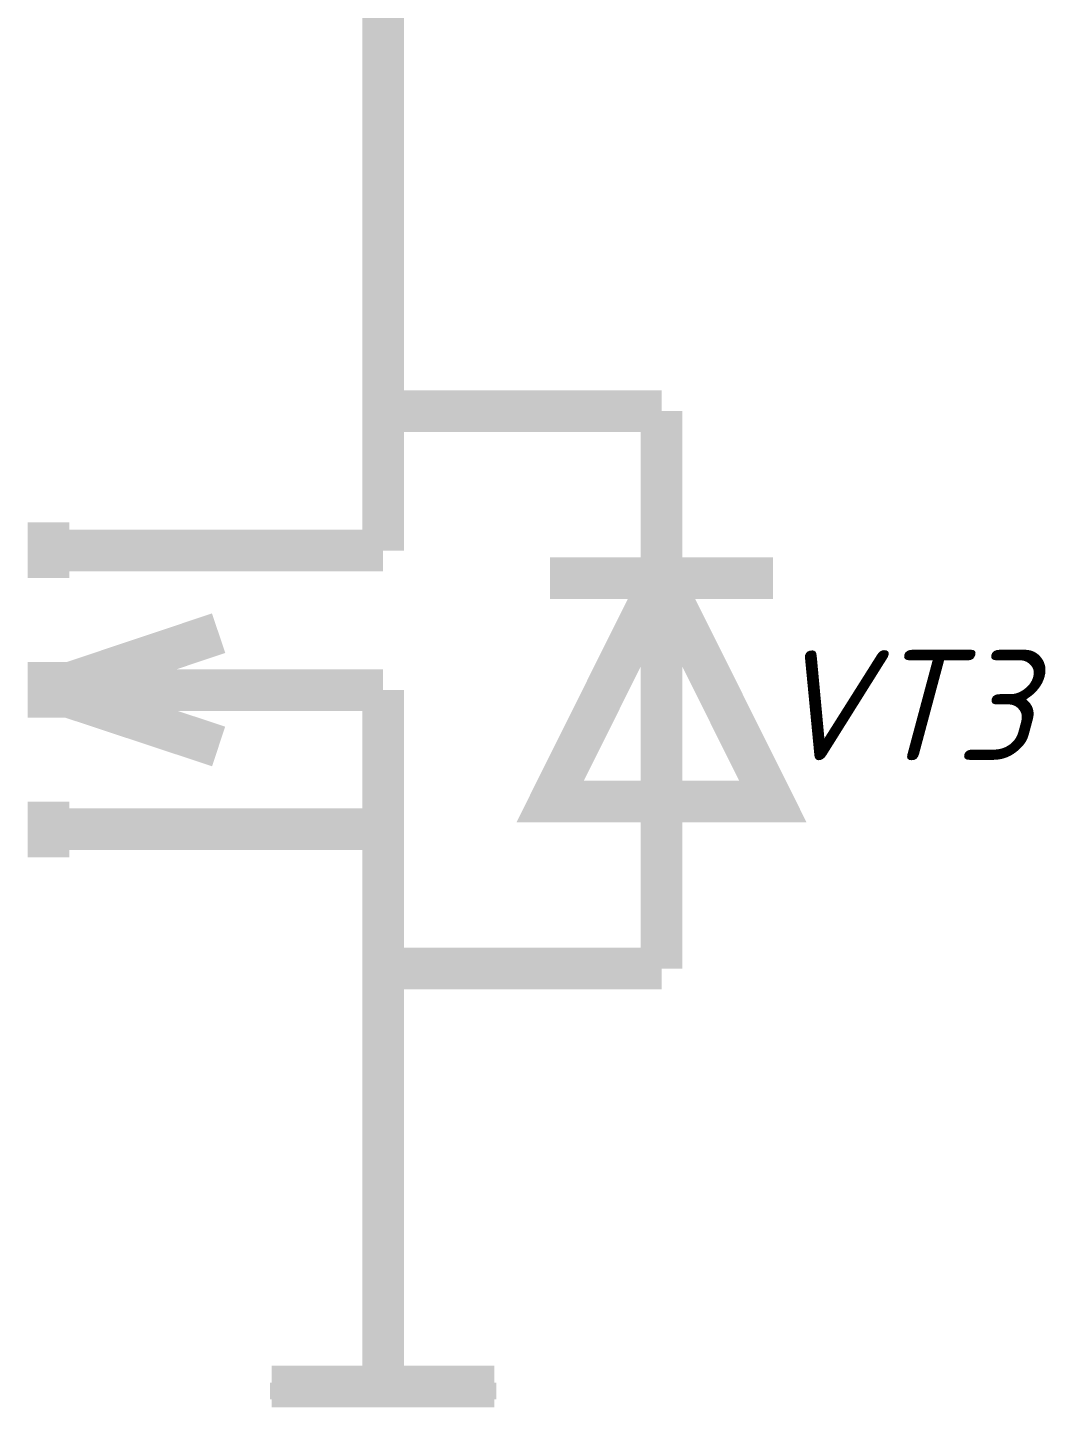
# Model space of a CAD drawing. Header units: inches. Extents: x 0 to 841, y 0 to 594.
# Drawn here: x 161.14 to 179.45, y 509.62 to 534.38 of the extents above; entities that cross this region are included whole.
import ezdxf

# ---------------------------------------------------------------- set-up
doc = ezdxf.new("R2010")
doc.units = ezdxf.units.IN
doc.layers.add('Sheet', color=255, linetype='Continuous')
doc.styles.get("Standard").update_dxf_attribs({"font": 'isocpeui.ttf'})

msp = doc.modelspace()

# ---------------------------------------------------------------- linework, layer by layer
at = {"layer": 'Sheet'}
for points in [[(167.524, 542.49, 0.749, 0.749, 0), (167.524, 537.493, 0.749, 0.749, 0), (167.524, 529.991, 0.749, 0.749, 0)], [(167.524, 524.994, 0.749, 0.749, 0), (167.524, 529.991, 0.749, 0.749, 0)], [(167.524, 524.994, 0.3, 0.3, 0), (167.524, 529.991, 0.3, 0.3, 0)], [(167.524, 527.498, 0.749, 0.749, 0), (172.521, 527.498, 0.749, 0.749, 0)], [(172.521, 527.498, 0.749, 0.749, 0), (172.521, 517.493, 0.749, 0.749, 0)], [(161.517, 525.5, 0.749, 0.749, 0), (161.517, 524.5, 0.749, 0.749, 0)], [(161.517, 524.994, 0.749, 0.749, 0), (167.524, 524.994, 0.749, 0.749, 0)], [(174.52, 524.5, 0.749, 0.749, 0), (170.522, 524.5, 0.749, 0.749, 0)], [(161.517, 522.49, 0.749, 0.749, 0), (164.571, 523.512, 0.749, 0.749, 0)], [(161.517, 522.995, 0.749, 0.749, 0), (161.517, 521.996, 0.749, 0.749, 0)], [(167.524, 522.49, 0.749, 0.749, 0), (161.517, 522.49, 0.749, 0.749, 0)], [(164.571, 521.479, 0.749, 0.749, 0), (161.517, 522.49, 0.749, 0.749, 0)], [(167.524, 522.49, 0.749, 0.749, 0), (167.524, 515, 0.749, 0.749, 0)], [(161.517, 519.492, 0.749, 0.749, 0), (161.517, 520.491, 0.749, 0.749, 0)], [(161.517, 519.997, 0.749, 0.749, 0), (167.524, 519.997, 0.749, 0.749, 0)], [(167.524, 519.997, 0.3, 0.3, 0), (167.524, 515, 0.3, 0.3, 0)], [(172.521, 517.493, 0.749, 0.749, 0), (167.524, 517.493, 0.749, 0.749, 0)], [(167.524, 515, 0.749, 0.749, 0), (167.524, 509.991, 0.749, 0.749, 0)], [(167.524, 515, 0.3, 0.3, 0), (167.524, 509.913, 0.3, 0.3, 0)], [(165.525, 509.991, 0.749, 0.749, 0), (169.523, 509.991, 0.749, 0.749, 0)], [(165.492, 509.913, 0.3, 0.3, 0), (169.556, 509.913, 0.3, 0.3, 0)]]:
    msp.add_lwpolyline(points, format="xyseb", dxfattribs=at)
msp.add_lwpolyline([(172.521, 524.5, 0.749, 0.749, 0), (174.52, 520.491, 0.749, 0.749, 0), (170.522, 520.491, 0.749, 0.749, 0), (172.521, 524.5, 0.749, 0.749, 0)], format="xyseb", close=True, dxfattribs=at)

# ---------------------------------------------------------------- texts
msp.add_text('VT3', height=1.9764, dxfattribs=at).set_placement((174.452, 521.232))

doc.saveas('drawing.dxf')
